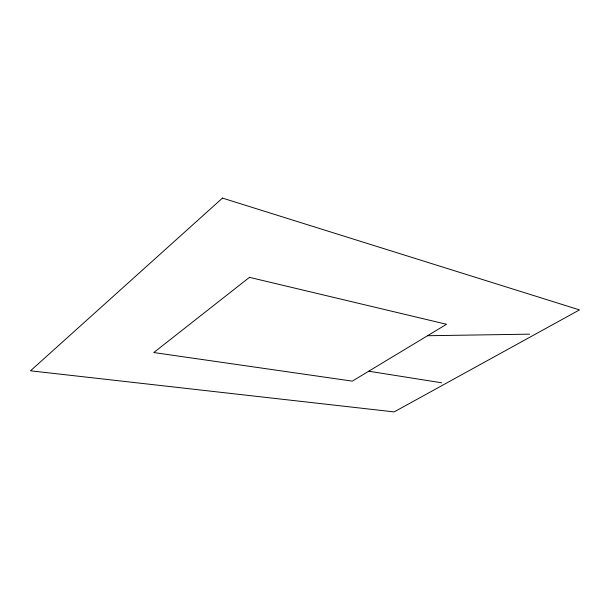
<?xml version="1.0" encoding="UTF-8"?>
<svg xmlns="http://www.w3.org/2000/svg" width="610" height="610" viewBox="0 0 610 610"><rect width="100%" height="100%" fill="white"/><g stroke="black" fill="none" stroke-linecap="round" stroke-linejoin="round"><path stroke-width="0.91" d="M427.541 335.729L529.648 334.166M368.737 371.215L441.686 382.805M222.482 198.097L30.5 370.804L394.151 411.903L579.5 309.895L222.482 198.097M249.475 277.344L153.773 352.542L352.313 381.128L446.52 324.276L249.475 277.344"/></g></svg>
